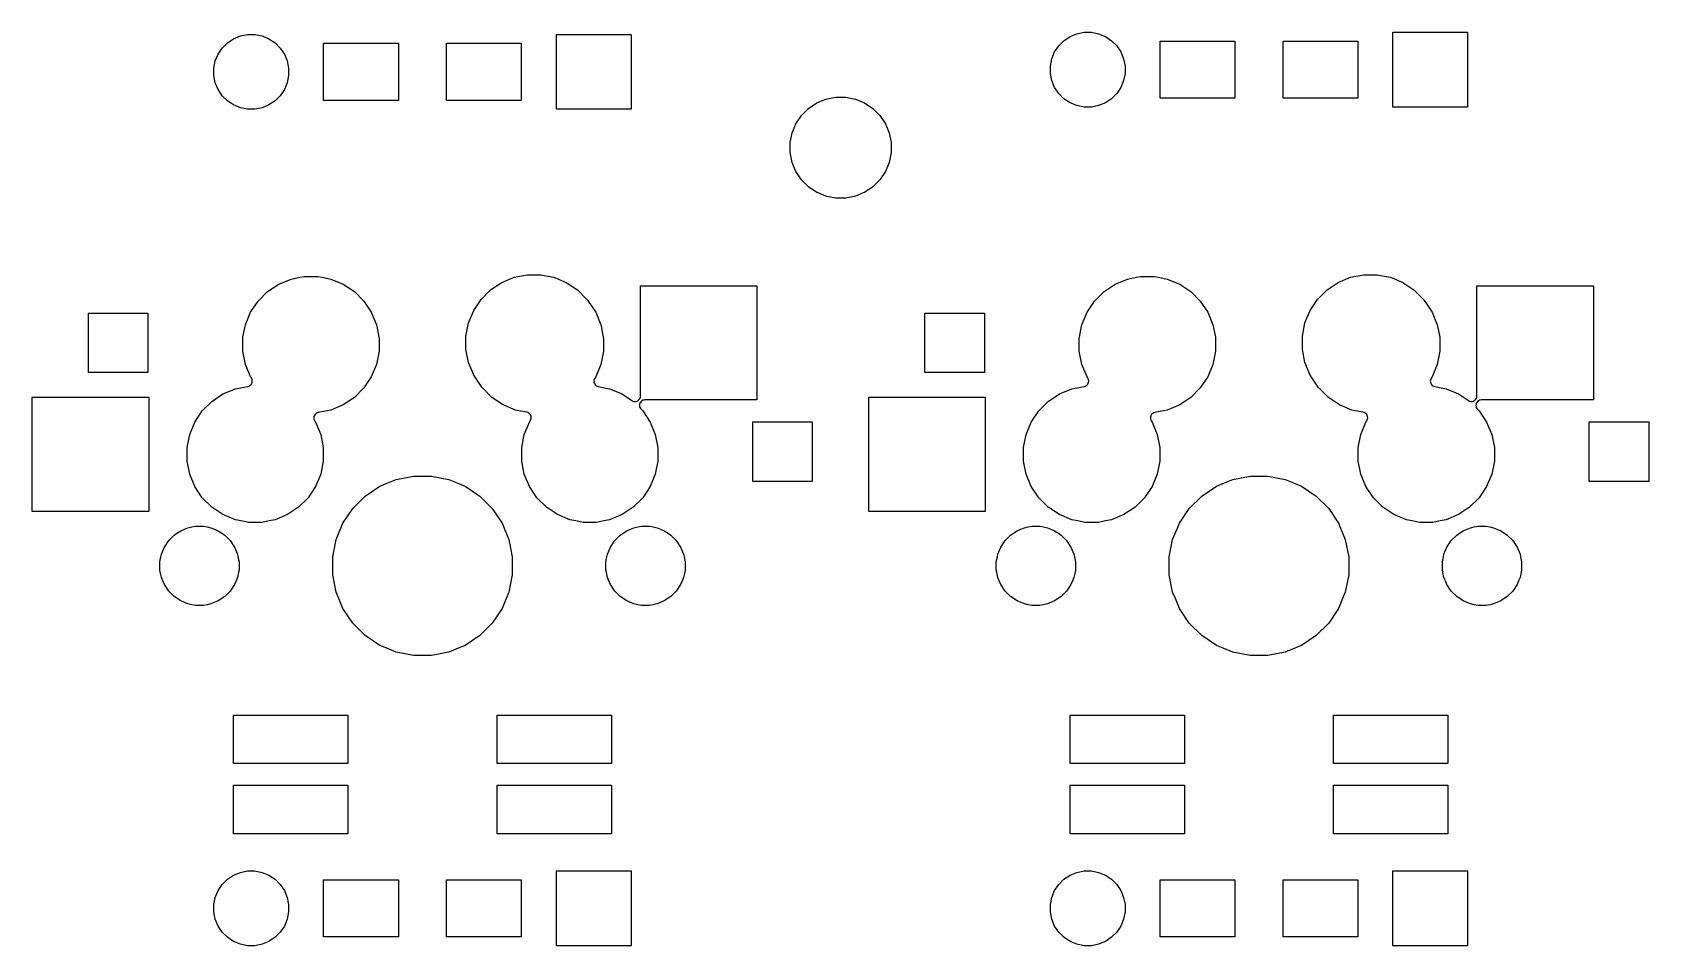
# Model space of a CAD drawing. Extents: x -9 to 124, y -88 to 15.
# Drawn here: x -8.89 to 27.93, y -84.85 to -64.05 of the extents above; entities that cross this region are included whole.
import ezdxf

# ---------------------------------------------------------------- set-up
doc = ezdxf.new("R2010")
doc.units = 0
doc.layers.add('BLACK', color=7, linetype='CONTINUOUS')

msp = doc.modelspace()

# ---------------------------------------------------------------- linework, layer by layer
at = {"layer": 'BLACK', "linetype": 'CONTINUOUS'}
for p, q in [((14.9018, -64.0817), (15.0662, -64.049)), ((15.0662, -64.049), (15.2338, -64.049)), ((15.2338, -64.049), (15.3982, -64.0817)), ((22.099, -65.751), (22.099, -64.049)), ((22.099, -64.049), (23.801, -64.049)), ((23.801, -64.049), (23.801, -65.751)), ((-4.65415, -64.5469), (-4.56101, -64.4075)), ((-4.56101, -64.4075), (-4.44248, -64.289)), ((-4.44248, -64.289), (-4.3031, -64.1959)), ((-4.3031, -64.1959), (-4.14823, -64.1317)), ((-4.14823, -64.1317), (-3.98382, -64.099)), ((-3.98382, -64.099), (-3.81618, -64.099)), ((-3.81618, -64.099), (-3.65177, -64.1317)), ((-3.65177, -64.1317), (-3.4969, -64.1959)), ((-3.4969, -64.1959), (-3.35752, -64.289)), ((-3.35752, -64.289), (-3.23899, -64.4075)), ((-3.23899, -64.4075), (-3.14585, -64.5469)), ((-2.251, -65.601), (-2.251, -64.299)), ((-2.251, -64.299), (-0.549, -64.299)), ((-0.549, -64.299), (-0.549, -65.601)), ((0.549, -65.601), (0.549, -64.299)), ((0.549, -64.299), (2.251, -64.299)), ((2.251, -64.299), (2.251, -65.601)), ((3.049, -65.801), (3.049, -64.099)), ((3.049, -64.099), (4.751, -64.099)), ((4.751, -64.099), (4.751, -65.801)), ((14.3959, -64.4969), (14.489, -64.3575)), ((14.489, -64.3575), (14.6075, -64.239)), ((14.6075, -64.239), (14.7469, -64.1459)), ((14.7469, -64.1459), (14.9018, -64.0817)), ((15.3982, -64.0817), (15.5531, -64.1459)), ((15.5531, -64.1459), (15.6925, -64.239)), ((15.6925, -64.239), (15.811, -64.3575)), ((15.811, -64.3575), (15.9041, -64.4969)), ((16.799, -65.551), (16.799, -64.249)), ((16.799, -64.249), (18.501, -64.249)), ((18.501, -64.249), (18.501, -65.551)), ((19.599, -65.551), (19.599, -64.249)), ((19.599, -64.249), (21.301, -64.249)), ((21.301, -64.249), (21.301, -65.551)), ((-4.751, -64.8662), (-4.7183, -64.7018)), ((-4.7183, -64.7018), (-4.65415, -64.5469)), ((-3.14585, -64.5469), (-3.0817, -64.7018)), ((-3.0817, -64.7018), (-3.049, -64.8662)), ((14.299, -64.8162), (14.3317, -64.6518)), ((14.3317, -64.6518), (14.3959, -64.4969)), ((15.9041, -64.4969), (15.9683, -64.6518)), ((15.9683, -64.6518), (16.001, -64.8162)), ((-4.751, -65.0338), (-4.751, -64.8662)), ((-4.7183, -65.1982), (-4.751, -65.0338)), ((-3.049, -65.0338), (-3.0817, -65.1982)), ((-3.049, -64.8662), (-3.049, -65.0338)), ((14.299, -64.9838), (14.299, -64.8162)), ((14.3317, -65.1482), (14.299, -64.9838)), ((14.3959, -65.3031), (14.3317, -65.1482)), ((15.9683, -65.1482), (15.9041, -65.3031)), ((16.001, -64.9838), (15.9683, -65.1482)), ((16.001, -64.8162), (16.001, -64.9838)), ((-4.65415, -65.3531), (-4.7183, -65.1982)), ((-4.56101, -65.4925), (-4.65415, -65.3531)), ((-4.44248, -65.611), (-4.56101, -65.4925)), ((-3.23899, -65.4925), (-3.35752, -65.611)), ((-3.14585, -65.3531), (-3.23899, -65.4925)), ((-3.0817, -65.1982), (-3.14585, -65.3531)), ((9.30045, -65.5461), (9.41164, -65.524)), ((9.41164, -65.524), (9.63837, -65.524)), ((9.63837, -65.524), (9.74955, -65.5461)), ((14.489, -65.4425), (14.3959, -65.3031)), ((14.6075, -65.561), (14.489, -65.4425)), ((15.811, -65.4425), (15.6925, -65.561)), ((15.9041, -65.3031), (15.811, -65.4425)), ((-4.3031, -65.7041), (-4.44248, -65.611)), ((-4.14823, -65.7683), (-4.3031, -65.7041)), ((-3.98382, -65.801), (-4.14823, -65.7683)), ((-3.81618, -65.801), (-3.98382, -65.801)), ((-3.65177, -65.7683), (-3.81618, -65.801)), ((-3.4969, -65.7041), (-3.65177, -65.7683)), ((-3.35752, -65.611), (-3.4969, -65.7041)), ((-0.549, -65.601), (-2.251, -65.601)), ((2.251, -65.601), (0.549, -65.601)), ((4.751, -65.801), (3.049, -65.801)), ((8.63096, -65.9413), (8.79128, -65.781)), ((8.79128, -65.781), (8.9798, -65.655)), ((8.9798, -65.655), (8.98185, -65.6541)), ((8.98185, -65.6541), (9.08598, -65.611)), ((9.08598, -65.611), (9.18927, -65.5682)), ((9.18927, -65.5682), (9.30045, -65.5461)), ((9.74955, -65.5461), (9.86073, -65.5682)), ((9.86073, -65.5682), (9.96402, -65.611)), ((9.96402, -65.611), (10.0682, -65.6541)), ((10.0682, -65.6541), (10.0702, -65.655)), ((10.0702, -65.655), (10.2587, -65.781)), ((10.2587, -65.781), (10.419, -65.9413)), ((14.7469, -65.6541), (14.6075, -65.561)), ((14.9018, -65.7183), (14.7469, -65.6541)), ((15.0662, -65.751), (14.9018, -65.7183)), ((15.2338, -65.751), (15.0662, -65.751)), ((15.3982, -65.7183), (15.2338, -65.751)), ((15.5531, -65.6541), (15.3982, -65.7183)), ((15.6925, -65.561), (15.5531, -65.6541)), ((18.501, -65.551), (16.799, -65.551)), ((21.301, -65.551), (19.599, -65.551)), ((23.801, -65.751), (22.099, -65.751)), ((8.41823, -66.3393), (8.47958, -66.1911)), ((8.47958, -66.1911), (8.505, -66.1298)), ((8.505, -66.1298), (8.51661, -66.1124)), ((8.51661, -66.1124), (8.63096, -65.9413)), ((10.419, -65.9413), (10.5334, -66.1124)), ((10.5334, -66.1124), (10.545, -66.1298)), ((10.545, -66.1298), (10.5704, -66.1911)), ((10.5704, -66.1911), (10.6318, -66.3393)), ((8.374, -66.5616), (8.41823, -66.3393)), ((8.374, -66.7884), (8.374, -66.5616)), ((10.6318, -66.3393), (10.676, -66.5616)), ((10.676, -66.5616), (10.676, -66.7884)), ((8.41823, -67.0107), (8.374, -66.7884)), ((10.676, -66.7884), (10.6318, -67.0107)), ((8.505, -67.2202), (8.41823, -67.0107)), ((8.63096, -67.4087), (8.505, -67.2202)), ((10.545, -67.2202), (10.419, -67.4087)), ((10.6318, -67.0107), (10.545, -67.2202)), ((8.79128, -67.569), (8.63096, -67.4087)), ((8.9798, -67.695), (8.79128, -67.569)), ((9.01019, -67.7076), (8.9798, -67.695)), ((8.9798, -67.695), (8.9798, -67.695)), ((8.9798, -67.695), (8.9798, -67.695)), ((9.18927, -67.7818), (9.01019, -67.7076)), ((10.0398, -67.7076), (9.86073, -67.7818)), ((10.0702, -67.695), (10.0398, -67.7076)), ((10.2587, -67.569), (10.0702, -67.695)), ((10.0702, -67.695), (10.0702, -67.695)), ((10.0702, -67.695), (10.0702, -67.695)), ((10.419, -67.4087), (10.2587, -67.569)), ((9.20813, -67.7855), (9.18927, -67.7818)), ((9.41164, -67.826), (9.20813, -67.7855)), ((9.63837, -67.826), (9.41164, -67.826)), ((9.84187, -67.7855), (9.63837, -67.826)), ((9.86073, -67.7818), (9.84187, -67.7855)), ((2.26239, -69.5938), (2.38724, -69.569)), ((2.38724, -69.569), (2.69276, -69.569)), ((2.69276, -69.569), (2.81761, -69.5938)), ((21.3124, -69.5938), (21.4372, -69.569)), ((21.4372, -69.569), (21.7428, -69.569)), ((21.7428, -69.569), (21.8676, -69.5938)), ((-3.5287, -69.9553), (-3.27467, -69.7855)), ((-3.27467, -69.7855), (-2.99241, -69.6686)), ((-2.99241, -69.6686), (-2.79132, -69.6286)), ((-2.79132, -69.6286), (-2.69276, -69.609)), ((-2.69276, -69.609), (-2.38724, -69.609)), ((-2.38724, -69.609), (-2.28868, -69.6286)), ((-2.28868, -69.6286), (-2.08759, -69.6686)), ((-2.08759, -69.6686), (-1.80533, -69.7855)), ((-1.80533, -69.7855), (-1.55129, -69.9553)), ((1.33526, -70.1313), (1.55129, -69.9153)), ((1.55129, -69.9153), (1.80533, -69.7455)), ((1.80533, -69.7455), (2.08759, -69.6286)), ((2.08759, -69.6286), (2.26239, -69.5938)), ((2.81761, -69.5938), (2.99241, -69.6286)), ((2.99241, -69.6286), (3.27467, -69.7455)), ((3.27467, -69.7455), (3.5287, -69.9153)), ((3.5287, -69.9153), (3.74474, -70.1313)), ((4.964, -72.3319), (4.964, -69.819)), ((4.964, -69.819), (7.616, -69.819)), ((7.616, -69.819), (7.616, -72.421)), ((15.5213, -69.9553), (15.7753, -69.7855)), ((15.7753, -69.7855), (16.0576, -69.6686)), ((16.0576, -69.6686), (16.2587, -69.6286)), ((16.2587, -69.6286), (16.3572, -69.609)), ((16.3572, -69.609), (16.6628, -69.609)), ((16.6628, -69.609), (16.7613, -69.6286)), ((16.7613, -69.6286), (16.9624, -69.6686)), ((16.9624, -69.6686), (17.2447, -69.7855)), ((17.2447, -69.7855), (17.4987, -69.9553)), ((20.3853, -70.1313), (20.6013, -69.9153)), ((20.6013, -69.9153), (20.8553, -69.7455)), ((20.8553, -69.7455), (21.1376, -69.6286)), ((21.1376, -69.6286), (21.3124, -69.5938)), ((21.8676, -69.5938), (22.0424, -69.6286)), ((22.0424, -69.6286), (22.3247, -69.7455)), ((22.3247, -69.7455), (22.5787, -69.9153)), ((22.5787, -69.9153), (22.7947, -70.1313)), ((24.014, -72.3319), (24.014, -69.819)), ((24.014, -69.819), (26.666, -69.819)), ((26.666, -69.819), (26.666, -72.421)), ((-3.91448, -70.4253), (-3.74474, -70.1713)), ((-3.74474, -70.1713), (-3.5287, -69.9553)), ((-1.55129, -69.9553), (-1.33526, -70.1713)), ((-1.33526, -70.1713), (-1.16552, -70.4253)), ((1.16552, -70.3853), (1.33526, -70.1313)), ((3.74474, -70.1313), (3.75804, -70.1512)), ((3.75804, -70.1512), (3.77357, -70.1701)), ((3.77357, -70.1701), (3.77474, -70.1713)), ((3.77474, -70.1713), (3.94448, -70.4253)), ((15.1355, -70.4253), (15.3053, -70.1713)), ((15.3053, -70.1713), (15.5213, -69.9553)), ((17.4987, -69.9553), (17.7147, -70.1713)), ((17.7147, -70.1713), (17.8845, -70.4253)), ((20.2155, -70.3853), (20.3853, -70.1313)), ((22.7947, -70.1313), (22.808, -70.1512)), ((22.808, -70.1512), (22.8236, -70.1701)), ((22.8236, -70.1701), (22.8247, -70.1713)), ((22.8247, -70.1713), (22.9945, -70.4253)), ((-7.606, -71.796), (-7.606, -70.444)), ((-7.606, -70.444), (-6.254, -70.444)), ((-6.254, -70.444), (-6.254, -71.796)), ((-4.0314, -70.7076), (-3.91448, -70.4253)), ((-1.16552, -70.4253), (-1.0486, -70.7076)), ((0.989, -70.9672), (1.0486, -70.6676)), ((1.0486, -70.6676), (1.16552, -70.3853)), ((3.94448, -70.4253), (4.0614, -70.7076)), ((11.444, -71.796), (11.444, -70.444)), ((11.444, -70.444), (12.796, -70.444)), ((12.796, -70.444), (12.796, -71.796)), ((15.0186, -70.7076), (15.1355, -70.4253)), ((17.8845, -70.4253), (18.0014, -70.7076)), ((20.039, -70.9672), (20.0986, -70.6676)), ((20.0986, -70.6676), (20.2155, -70.3853)), ((22.9945, -70.4253), (23.1114, -70.7076)), ((-4.091, -71.0072), (-4.08837, -70.994)), ((-4.091, -71.3128), (-4.091, -71.0072)), ((-4.08837, -70.994), (-4.03831, -70.7423)), ((-4.03831, -70.7423), (-4.0314, -70.7076)), ((-1.0486, -70.7076), (-1.04169, -70.7423)), ((-1.04169, -70.7423), (-0.99163, -70.994)), ((-0.99163, -70.994), (-0.989, -71.0072)), ((-0.989, -71.0072), (-0.989, -71.3128)), ((0.989, -71.2728), (0.989, -70.9672)), ((4.0614, -70.7076), (4.06831, -70.7423)), ((4.06831, -70.7423), (4.11837, -70.994)), ((4.11837, -70.994), (4.121, -71.0072)), ((4.121, -71.0072), (4.121, -71.3128)), ((14.959, -71.0072), (14.9616, -70.994)), ((14.959, -71.3128), (14.959, -71.0072)), ((14.9616, -70.994), (15.0117, -70.7423)), ((15.0117, -70.7423), (15.0186, -70.7076)), ((18.0014, -70.7076), (18.0083, -70.7423)), ((18.0083, -70.7423), (18.0584, -70.994)), ((18.0584, -70.994), (18.061, -71.0072)), ((18.061, -71.0072), (18.061, -71.3128)), ((20.039, -71.2728), (20.039, -70.9672)), ((23.1114, -70.7076), (23.1183, -70.7423)), ((23.1183, -70.7423), (23.1684, -70.994)), ((23.1684, -70.994), (23.171, -71.0072)), ((23.171, -71.0072), (23.171, -71.3128)), ((-4.0314, -71.6124), (-4.091, -71.3128)), ((-0.989, -71.3128), (-1.0486, -71.6124)), ((1.0486, -71.5724), (0.989, -71.2728)), ((4.121, -71.3128), (4.0614, -71.6124)), ((15.0186, -71.6124), (14.959, -71.3128)), ((18.061, -71.3128), (18.0014, -71.6124)), ((20.0986, -71.5724), (20.039, -71.2728)), ((23.171, -71.3128), (23.1114, -71.6124)), ((-3.91448, -71.8947), (-4.0314, -71.6124)), ((-1.0486, -71.6124), (-1.16552, -71.8947)), ((1.16552, -71.8547), (1.0486, -71.5724)), ((4.0614, -71.6124), (3.94448, -71.8947)), ((15.1355, -71.8947), (15.0186, -71.6124)), ((18.0014, -71.6124), (17.8845, -71.8947)), ((20.2155, -71.8547), (20.0986, -71.5724)), ((23.1114, -71.6124), (22.9945, -71.8947)), ((-6.254, -71.796), (-7.606, -71.796)), ((-4.26241, -72.1686), (-4.06232, -72.1288)), ((-4.06232, -72.1288), (-3.97721, -72.1119)), ((-3.97721, -72.1119), (-3.95377, -72.1048)), ((-3.95377, -72.1048), (-3.93215, -72.0932)), ((-3.93215, -72.0932), (-3.91321, -72.0777)), ((-3.89767, -71.9198), (-3.91448, -71.8947)), ((-3.91448, -71.8947), (-3.91448, -71.8947)), ((-3.91321, -72.0777), (-3.89767, -72.0587)), ((-3.88612, -71.9414), (-3.89767, -71.9198)), ((-3.89767, -72.0587), (-3.88612, -72.0371)), ((-3.879, -71.9649), (-3.88612, -71.9414)), ((-3.88612, -72.0371), (-3.879, -72.0137)), ((-3.8766, -71.9893), (-3.879, -71.9649)), ((-3.879, -72.0137), (-3.8766, -71.9893)), ((-1.33526, -72.1487), (-1.55129, -72.3647)), ((-1.16552, -71.8947), (-1.33526, -72.1487)), ((1.33526, -72.1087), (1.16552, -71.8547)), ((1.33643, -72.1099), (1.33526, -72.1087)), ((1.35196, -72.1288), (1.33643, -72.1099)), ((1.36526, -72.1487), (1.35196, -72.1288)), ((1.58129, -72.3647), (1.36526, -72.1487)), ((3.90548, -71.9702), (3.90308, -71.9945)), ((3.90308, -71.9945), (3.90548, -72.0189)), ((3.9126, -71.9467), (3.90548, -71.9702)), ((3.90548, -72.0189), (3.9126, -72.0424)), ((3.92414, -71.9251), (3.9126, -71.9467)), ((3.9126, -72.0424), (3.92415, -72.064)), ((3.94448, -71.8947), (3.92414, -71.9251)), ((3.92415, -72.064), (3.93969, -72.0829)), ((3.93969, -72.0829), (3.95863, -72.0985)), ((3.95863, -72.0985), (3.98025, -72.11)), ((3.98025, -72.11), (4.00369, -72.1171)), ((4.00369, -72.1171), (4.18494, -72.1532)), ((12.796, -71.796), (11.444, -71.796)), ((14.7876, -72.1686), (14.9877, -72.1288)), ((14.9877, -72.1288), (15.0728, -72.1119)), ((15.0728, -72.1119), (15.0962, -72.1048)), ((15.0962, -72.1048), (15.1178, -72.0932)), ((15.1178, -72.0932), (15.1368, -72.0777)), ((15.1523, -71.9198), (15.1355, -71.8947)), ((15.1355, -71.8947), (15.1355, -71.8947)), ((15.1368, -72.0777), (15.1523, -72.0587)), ((15.1639, -71.9414), (15.1523, -71.9198)), ((15.1523, -72.0587), (15.1639, -72.0371)), ((15.171, -71.9649), (15.1639, -71.9414)), ((15.1639, -72.0371), (15.171, -72.0137)), ((15.1734, -71.9893), (15.171, -71.9649)), ((15.171, -72.0137), (15.1734, -71.9893)), ((17.7147, -72.1487), (17.4987, -72.3647)), ((17.8845, -71.8947), (17.7147, -72.1487)), ((20.3853, -72.1087), (20.2155, -71.8547)), ((20.3864, -72.1099), (20.3853, -72.1087)), ((20.402, -72.1288), (20.3864, -72.1099)), ((20.4153, -72.1487), (20.402, -72.1288)), ((20.6313, -72.3647), (20.4153, -72.1487)), ((22.9555, -71.9702), (22.9531, -71.9945)), ((22.9531, -71.9945), (22.9555, -72.0189)), ((22.9626, -71.9467), (22.9555, -71.9702)), ((22.9555, -72.0189), (22.9626, -72.0424)), ((22.9741, -71.9251), (22.9626, -71.9467)), ((22.9626, -72.0424), (22.9741, -72.064)), ((22.9945, -71.8947), (22.9741, -71.9251)), ((22.9741, -72.064), (22.9897, -72.0829)), ((22.9897, -72.0829), (23.0086, -72.0985)), ((23.0086, -72.0985), (23.0302, -72.11)), ((23.0302, -72.11), (23.0537, -72.1171)), ((23.0537, -72.1171), (23.2349, -72.1532)), ((-8.886, -74.961), (-8.886, -72.359)), ((-8.886, -72.359), (-6.234, -72.359)), ((-6.234, -72.359), (-6.234, -74.961)), ((-5.01474, -72.6713), (-4.7987, -72.4553)), ((-4.7987, -72.4553), (-4.54467, -72.2855)), ((-4.54467, -72.2855), (-4.26241, -72.1686)), ((-1.55129, -72.3647), (-1.80533, -72.5345)), ((1.83533, -72.5345), (1.58129, -72.3647)), ((4.18494, -72.1532), (4.26241, -72.1686)), ((4.26241, -72.1686), (4.54467, -72.2855)), ((4.54467, -72.2855), (4.76957, -72.4358)), ((4.76957, -72.4358), (4.79117, -72.4473)), ((4.79117, -72.4473), (4.81461, -72.4544)), ((4.81461, -72.4544), (4.839, -72.4568)), ((4.839, -72.4568), (4.86339, -72.4544)), ((4.86339, -72.4544), (4.88684, -72.4473)), ((4.88684, -72.4473), (4.90845, -72.4358)), ((4.90845, -72.4358), (4.92739, -72.4202)), ((4.92739, -72.4202), (4.94293, -72.4013)), ((4.94293, -72.4013), (4.95449, -72.3797)), ((4.95073, -72.4982), (4.94362, -72.5216)), ((4.96229, -72.4766), (4.95073, -72.4982)), ((4.95449, -72.3797), (4.9616, -72.3562)), ((4.9616, -72.3562), (4.964, -72.3319)), ((4.97783, -72.4576), (4.96229, -72.4766)), ((4.99677, -72.4421), (4.97783, -72.4576)), ((5.01838, -72.4305), (4.99677, -72.4421)), ((5.04183, -72.4234), (5.01838, -72.4305)), ((5.06622, -72.421), (5.04183, -72.4234)), ((7.616, -72.421), (5.06622, -72.421)), ((10.164, -74.961), (10.164, -72.359)), ((10.164, -72.359), (12.816, -72.359)), ((12.816, -72.359), (12.816, -74.961)), ((14.0353, -72.6713), (14.2513, -72.4553)), ((14.2513, -72.4553), (14.5053, -72.2855)), ((14.5053, -72.2855), (14.7876, -72.1686)), ((17.4987, -72.3647), (17.2447, -72.5345)), ((20.8853, -72.5345), (20.6313, -72.3647)), ((23.2349, -72.1532), (23.3124, -72.1686)), ((23.3124, -72.1686), (23.5947, -72.2855)), ((23.5947, -72.2855), (23.8196, -72.4358)), ((23.8196, -72.4358), (23.8412, -72.4473)), ((23.8412, -72.4473), (23.8646, -72.4544)), ((23.8646, -72.4544), (23.889, -72.4568)), ((23.889, -72.4568), (23.9134, -72.4544)), ((23.9134, -72.4544), (23.9368, -72.4473)), ((23.9368, -72.4473), (23.9584, -72.4358)), ((23.9584, -72.4358), (23.9774, -72.4202)), ((23.9774, -72.4202), (23.9929, -72.4013)), ((23.9929, -72.4013), (24.0045, -72.3797)), ((24.0007, -72.4982), (23.9936, -72.5216)), ((24.0123, -72.4766), (24.0007, -72.4982)), ((24.0045, -72.3797), (24.0116, -72.3562)), ((24.0116, -72.3562), (24.014, -72.3319)), ((24.0278, -72.4576), (24.0123, -72.4766)), ((24.0468, -72.4421), (24.0278, -72.4576)), ((24.0684, -72.4305), (24.0468, -72.4421)), ((24.0918, -72.4234), (24.0684, -72.4305)), ((24.1162, -72.421), (24.0918, -72.4234)), ((26.666, -72.421), (24.1162, -72.421)), ((-5.18448, -72.9253), (-5.01474, -72.6713)), ((-2.471, -72.8063), (-2.4734, -72.8307)), ((-2.4734, -72.8307), (-2.471, -72.8551)), ((-2.46388, -72.7829), (-2.471, -72.8063)), ((-2.471, -72.8551), (-2.46388, -72.8786)), ((-2.45233, -72.7613), (-2.46388, -72.7829)), ((-2.46388, -72.8786), (-2.45233, -72.9002)), ((-2.43679, -72.7423), (-2.45233, -72.7613)), ((-2.41784, -72.7268), (-2.43679, -72.7423)), ((-2.39623, -72.7152), (-2.41784, -72.7268)), ((-2.37278, -72.7081), (-2.39623, -72.7152)), ((-2.1741, -72.6686), (-2.37278, -72.7081)), ((-2.08759, -72.6514), (-2.1741, -72.6686)), ((-1.80533, -72.5345), (-2.08759, -72.6514)), ((2.11759, -72.6514), (1.83533, -72.5345)), ((2.19506, -72.6668), (2.11759, -72.6514)), ((2.3763, -72.7029), (2.19506, -72.6668)), ((2.39975, -72.71), (2.3763, -72.7029)), ((2.42137, -72.7215), (2.39975, -72.71)), ((2.44031, -72.7371), (2.42137, -72.7215)), ((2.45585, -72.756), (2.44031, -72.7371)), ((2.4674, -72.7776), (2.45585, -72.756)), ((2.45586, -72.8949), (2.4674, -72.8733)), ((2.47452, -72.8011), (2.4674, -72.7776)), ((2.4674, -72.8733), (2.47452, -72.8498)), ((2.47692, -72.8255), (2.47452, -72.8011)), ((2.47452, -72.8498), (2.47692, -72.8255)), ((4.94362, -72.5216), (4.94122, -72.546)), ((4.94122, -72.546), (4.94362, -72.5704)), ((4.94362, -72.5704), (4.95073, -72.5938)), ((4.95073, -72.5938), (4.96229, -72.6154)), ((4.96229, -72.6154), (4.97782, -72.6344)), ((4.97782, -72.6344), (5.01474, -72.6713)), ((5.01474, -72.6713), (5.18448, -72.9253)), ((13.8655, -72.9253), (14.0353, -72.6713)), ((16.579, -72.8063), (16.5766, -72.8307)), ((16.5766, -72.8307), (16.579, -72.8551)), ((16.5861, -72.7829), (16.579, -72.8063)), ((16.579, -72.8551), (16.5861, -72.8786)), ((16.5977, -72.7613), (16.5861, -72.7829)), ((16.5861, -72.8786), (16.5977, -72.9002)), ((16.6132, -72.7423), (16.5977, -72.7613)), ((16.6322, -72.7268), (16.6132, -72.7423)), ((16.6538, -72.7152), (16.6322, -72.7268)), ((16.6772, -72.7081), (16.6538, -72.7152)), ((16.8759, -72.6686), (16.6772, -72.7081)), ((16.9624, -72.6514), (16.8759, -72.6686)), ((17.2447, -72.5345), (16.9624, -72.6514)), ((21.1676, -72.6514), (20.8853, -72.5345)), ((21.2451, -72.6668), (21.1676, -72.6514)), ((21.4263, -72.7029), (21.2451, -72.6668)), ((21.4498, -72.71), (21.4263, -72.7029)), ((21.4714, -72.7215), (21.4498, -72.71)), ((21.4903, -72.7371), (21.4714, -72.7215)), ((21.5059, -72.756), (21.4903, -72.7371)), ((21.5174, -72.7776), (21.5059, -72.756)), ((21.5059, -72.8949), (21.5174, -72.8733)), ((21.5245, -72.8011), (21.5174, -72.7776)), ((21.5174, -72.8733), (21.5245, -72.8498)), ((21.5269, -72.8255), (21.5245, -72.8011)), ((21.5245, -72.8498), (21.5269, -72.8255)), ((23.9936, -72.5216), (23.9912, -72.546)), ((23.9912, -72.546), (23.9936, -72.5704)), ((23.9936, -72.5704), (24.0007, -72.5938)), ((24.0007, -72.5938), (24.0123, -72.6154)), ((24.0123, -72.6154), (24.0278, -72.6344)), ((24.0278, -72.6344), (24.0647, -72.6713)), ((24.0647, -72.6713), (24.2345, -72.9253)), ((-5.361, -73.5072), (-5.3014, -73.2076)), ((-5.3014, -73.2076), (-5.18448, -72.9253)), ((-2.45233, -72.9002), (-2.43552, -72.9253)), ((-2.43552, -72.9253), (-2.3186, -73.2076)), ((-2.3186, -73.2076), (-2.259, -73.5072)), ((2.259, -73.5072), (2.3186, -73.2076)), ((2.3186, -73.2076), (2.43552, -72.9253)), ((2.43552, -72.9253), (2.45586, -72.8949)), ((5.18448, -72.9253), (5.3014, -73.2076)), ((5.3014, -73.2076), (5.361, -73.5072)), ((7.524, -74.276), (7.524, -72.924)), ((7.524, -72.924), (8.876, -72.924)), ((8.876, -72.924), (8.876, -74.276)), ((13.689, -73.5072), (13.7486, -73.2076)), ((13.7486, -73.2076), (13.8655, -72.9253)), ((16.5977, -72.9002), (16.6145, -72.9253)), ((16.6145, -72.9253), (16.7314, -73.2076)), ((16.7314, -73.2076), (16.791, -73.5072)), ((21.309, -73.5072), (21.3686, -73.2076)), ((21.3686, -73.2076), (21.4855, -72.9253)), ((21.4855, -72.9253), (21.5059, -72.8949)), ((24.2345, -72.9253), (24.3514, -73.2076)), ((24.3514, -73.2076), (24.411, -73.5072)), ((26.574, -74.276), (26.574, -72.924)), ((26.574, -72.924), (27.926, -72.924)), ((27.926, -72.924), (27.926, -74.276)), ((-5.361, -73.8128), (-5.361, -73.5072)), ((-2.259, -73.5072), (-2.259, -73.8128)), ((2.259, -73.8128), (2.259, -73.5072)), ((5.361, -73.5072), (5.361, -73.8128)), ((13.689, -73.8128), (13.689, -73.5072)), ((16.791, -73.5072), (16.791, -73.8128)), ((21.309, -73.8128), (21.309, -73.5072)), ((24.411, -73.5072), (24.411, -73.8128)), ((-5.3014, -74.1124), (-5.361, -73.8128)), ((-2.259, -73.8128), (-2.3186, -74.1124)), ((2.3186, -74.1124), (2.259, -73.8128)), ((5.361, -73.8128), (5.3014, -74.1124)), ((13.7486, -74.1124), (13.689, -73.8128)), ((16.791, -73.8128), (16.7314, -74.1124)), ((21.3686, -74.1124), (21.309, -73.8128)), ((24.411, -73.8128), (24.3514, -74.1124)), ((-5.18448, -74.3947), (-5.3014, -74.1124)), ((-2.3186, -74.1124), (-2.43552, -74.3947)), ((-0.96862, -74.3878), (-0.78738, -74.3128)), ((-0.78738, -74.3128), (-0.59647, -74.2337)), ((-0.59647, -74.2337), (-0.20141, -74.1551)), ((-0.20141, -74.1551), (0.20141, -74.1551)), ((0.20141, -74.1551), (0.59647, -74.2337)), ((0.59647, -74.2337), (0.78738, -74.3128)), ((0.78738, -74.3128), (0.96862, -74.3878)), ((2.43552, -74.3947), (2.3186, -74.1124)), ((5.3014, -74.1124), (5.18448, -74.3947)), ((8.876, -74.276), (7.524, -74.276)), ((13.8655, -74.3947), (13.7486, -74.1124)), ((16.7314, -74.1124), (16.6145, -74.3947)), ((18.0814, -74.3878), (18.2626, -74.3128)), ((18.2626, -74.3128), (18.4535, -74.2337)), ((18.4535, -74.2337), (18.8486, -74.1551)), ((18.8486, -74.1551), (19.2514, -74.1551)), ((19.2514, -74.1551), (19.6465, -74.2337)), ((19.6465, -74.2337), (19.8374, -74.3128)), ((19.8374, -74.3128), (20.0186, -74.3878)), ((21.4855, -74.3947), (21.3686, -74.1124)), ((24.3514, -74.1124), (24.2345, -74.3947)), ((27.926, -74.276), (26.574, -74.276)), ((-5.01474, -74.6487), (-5.18448, -74.3947)), ((-4.7987, -74.8647), (-5.01474, -74.6487)), ((-2.60526, -74.6487), (-2.82129, -74.8647)), ((-2.43552, -74.3947), (-2.60526, -74.6487)), ((-1.58838, -74.8965), (-1.30355, -74.6116)), ((-1.30355, -74.6116), (-0.96862, -74.3878)), ((0.96862, -74.3878), (1.30355, -74.6116)), ((1.30355, -74.6116), (1.58838, -74.8965)), ((2.60526, -74.6487), (2.43552, -74.3947)), ((2.82129, -74.8647), (2.60526, -74.6487)), ((5.01474, -74.6487), (4.7987, -74.8647)), ((5.18448, -74.3947), (5.01474, -74.6487)), ((14.0353, -74.6487), (13.8655, -74.3947)), ((14.2513, -74.8647), (14.0353, -74.6487)), ((16.4447, -74.6487), (16.2287, -74.8647)), ((16.6145, -74.3947), (16.4447, -74.6487)), ((17.4616, -74.8965), (17.7465, -74.6116)), ((17.7465, -74.6116), (18.0814, -74.3878)), ((20.0186, -74.3878), (20.3535, -74.6116)), ((20.3535, -74.6116), (20.6384, -74.8965)), ((21.6553, -74.6487), (21.4855, -74.3947)), ((21.8713, -74.8647), (21.6553, -74.6487)), ((24.0647, -74.6487), (23.8487, -74.8647)), ((24.2345, -74.3947), (24.0647, -74.6487)), ((-6.234, -74.961), (-8.886, -74.961)), ((-4.54467, -75.0345), (-4.7987, -74.8647)), ((-4.26241, -75.1514), (-4.54467, -75.0345)), ((-3.07533, -75.0345), (-3.35759, -75.1514)), ((-2.82129, -74.8647), (-3.07533, -75.0345)), ((-1.81217, -75.2314), (-1.58838, -74.8965)), ((1.58838, -74.8965), (1.81217, -75.2314)), ((3.07533, -75.0345), (2.82129, -74.8647)), ((3.35759, -75.1514), (3.07533, -75.0345)), ((4.54467, -75.0345), (4.26241, -75.1514)), ((4.7987, -74.8647), (4.54467, -75.0345)), ((12.816, -74.961), (10.164, -74.961)), ((14.5053, -75.0345), (14.2513, -74.8647)), ((14.7876, -75.1514), (14.5053, -75.0345)), ((15.9747, -75.0345), (15.6924, -75.1514)), ((16.2287, -74.8647), (15.9747, -75.0345)), ((17.2378, -75.2314), (17.4616, -74.8965)), ((20.6384, -74.8965), (20.8622, -75.2314)), ((22.1253, -75.0345), (21.8713, -74.8647)), ((22.4076, -75.1514), (22.1253, -75.0345)), ((23.5947, -75.0345), (23.3124, -75.1514)), ((23.8487, -74.8647), (23.5947, -75.0345)), ((-5.65493, -75.4994), (-5.59218, -75.4575)), ((-5.59218, -75.4575), (-5.50721, -75.4007)), ((-5.50721, -75.4007), (-5.42028, -75.3647)), ((-5.42028, -75.3647), (-5.34307, -75.3328)), ((-5.34307, -75.3328), (-5.25595, -75.3154)), ((-5.25595, -75.3154), (-5.16883, -75.2981)), ((-5.16883, -75.2981), (-4.99117, -75.2981)), ((-4.99117, -75.2981), (-4.90405, -75.3154)), ((-4.90405, -75.3154), (-4.81692, -75.3328)), ((-4.81692, -75.3328), (-4.73971, -75.3647)), ((-4.73971, -75.3647), (-4.65279, -75.4007)), ((-4.65279, -75.4007), (-4.56782, -75.4575)), ((-4.56782, -75.4575), (-4.50507, -75.4994)), ((-4.12816, -75.1781), (-4.26241, -75.1514)), ((-3.96276, -75.211), (-4.12816, -75.1781)), ((-3.65724, -75.211), (-3.96276, -75.211)), ((-3.49184, -75.1781), (-3.65724, -75.211)), ((-3.35759, -75.1514), (-3.49184, -75.1781)), ((-1.96632, -75.6035), (-1.85674, -75.339)), ((-1.85674, -75.339), (-1.81217, -75.2314)), ((1.81217, -75.2314), (1.85674, -75.339)), ((1.85674, -75.339), (1.96632, -75.6035)), ((3.49184, -75.1781), (3.35759, -75.1514)), ((3.65724, -75.211), (3.49184, -75.1781)), ((3.96276, -75.211), (3.65724, -75.211)), ((4.12816, -75.1781), (3.96276, -75.211)), ((4.26241, -75.1514), (4.12816, -75.1781)), ((4.50507, -75.4994), (4.56782, -75.4575)), ((4.56782, -75.4575), (4.65279, -75.4007)), ((4.65279, -75.4007), (4.73971, -75.3647)), ((4.73971, -75.3647), (4.81692, -75.3328)), ((4.81692, -75.3328), (4.90405, -75.3154)), ((4.90405, -75.3154), (4.99117, -75.2981)), ((4.99117, -75.2981), (5.16883, -75.2981)), ((5.16883, -75.2981), (5.25595, -75.3154)), ((5.25595, -75.3154), (5.34307, -75.3328)), ((5.34307, -75.3328), (5.42028, -75.3647)), ((5.42028, -75.3647), (5.50721, -75.4007)), ((5.50721, -75.4007), (5.59218, -75.4575)), ((5.59218, -75.4575), (5.65493, -75.4994)), ((13.3951, -75.4994), (13.4578, -75.4575)), ((13.4578, -75.4575), (13.5428, -75.4007)), ((13.5428, -75.4007), (13.6297, -75.3647)), ((13.6297, -75.3647), (13.7069, -75.3328)), ((13.7069, -75.3328), (13.794, -75.3154)), ((13.794, -75.3154), (13.8812, -75.2981)), ((13.8812, -75.2981), (14.0588, -75.2981)), ((14.0588, -75.2981), (14.146, -75.3154)), ((14.146, -75.3154), (14.2331, -75.3328)), ((14.2331, -75.3328), (14.3103, -75.3647)), ((14.3103, -75.3647), (14.3972, -75.4007)), ((14.3972, -75.4007), (14.4822, -75.4575)), ((14.4822, -75.4575), (14.5449, -75.4994)), ((14.9218, -75.1781), (14.7876, -75.1514)), ((15.0872, -75.211), (14.9218, -75.1781)), ((15.3928, -75.211), (15.0872, -75.211)), ((15.5582, -75.1781), (15.3928, -75.211)), ((15.6924, -75.1514), (15.5582, -75.1781)), ((17.0837, -75.6035), (17.1933, -75.339)), ((17.1933, -75.339), (17.2378, -75.2314)), ((20.8622, -75.2314), (20.9067, -75.339)), ((20.9067, -75.339), (21.0163, -75.6035)), ((22.5418, -75.1781), (22.4076, -75.1514)), ((22.7072, -75.211), (22.5418, -75.1781)), ((23.0128, -75.211), (22.7072, -75.211)), ((23.1782, -75.1781), (23.0128, -75.211)), ((23.3124, -75.1514), (23.1782, -75.1781)), ((23.5551, -75.4994), (23.6178, -75.4575)), ((23.6178, -75.4575), (23.7028, -75.4007)), ((23.7028, -75.4007), (23.7897, -75.3647)), ((23.7897, -75.3647), (23.8669, -75.3328)), ((23.8669, -75.3328), (23.954, -75.3154)), ((23.954, -75.3154), (24.0412, -75.2981)), ((24.0412, -75.2981), (24.2188, -75.2981)), ((24.2188, -75.2981), (24.306, -75.3154)), ((24.306, -75.3154), (24.3931, -75.3328)), ((24.3931, -75.3328), (24.4703, -75.3647)), ((24.4703, -75.3647), (24.5572, -75.4007)), ((24.5572, -75.4007), (24.6422, -75.4575)), ((24.6422, -75.4575), (24.7049, -75.4994)), ((-5.94724, -75.9369), (-5.90107, -75.8255)), ((-5.90107, -75.8255), (-5.87925, -75.7728)), ((-5.87925, -75.7728), (-5.78055, -75.6251)), ((-5.78055, -75.6251), (-5.65493, -75.4994)), ((-5.78055, -75.6251), (-5.78055, -75.6251)), ((-4.50507, -75.4994), (-4.37945, -75.6251)), ((-4.37945, -75.6251), (-4.37945, -75.6251)), ((-4.37945, -75.6251), (-4.28075, -75.7728)), ((-4.28075, -75.7728), (-4.25893, -75.8255)), ((-4.25893, -75.8255), (-4.21276, -75.9369)), ((-2.0449, -75.9986), (-1.96632, -75.6035)), ((1.96632, -75.6035), (2.0449, -75.9986)), ((4.21276, -75.9369), (4.25893, -75.8255)), ((4.25893, -75.8255), (4.28075, -75.7728)), ((4.28075, -75.7728), (4.37945, -75.6251)), ((4.37945, -75.6251), (4.50507, -75.4994)), ((4.37945, -75.6251), (4.37945, -75.6251)), ((5.65493, -75.4994), (5.78055, -75.6251)), ((5.78055, -75.6251), (5.78055, -75.6251)), ((5.78055, -75.6251), (5.87925, -75.7728)), ((5.87925, -75.7728), (5.90107, -75.8255)), ((5.90107, -75.8255), (5.94724, -75.9369)), ((13.1028, -75.9369), (13.1489, -75.8255)), ((13.1489, -75.8255), (13.1707, -75.7728)), ((13.1707, -75.7728), (13.2694, -75.6251)), ((13.2694, -75.6251), (13.3951, -75.4994)), ((13.2694, -75.6251), (13.2694, -75.6251)), ((14.5449, -75.4994), (14.6706, -75.6251)), ((14.6706, -75.6251), (14.6706, -75.6251)), ((14.6706, -75.6251), (14.7693, -75.7728)), ((14.7693, -75.7728), (14.7911, -75.8255)), ((14.7911, -75.8255), (14.8372, -75.9369)), ((17.0051, -75.9986), (17.0837, -75.6035)), ((21.0163, -75.6035), (21.0949, -75.9986)), ((23.2628, -75.9369), (23.3089, -75.8255)), ((23.3089, -75.8255), (23.3307, -75.7728)), ((23.3307, -75.7728), (23.4294, -75.6251)), ((23.4294, -75.6251), (23.5551, -75.4994)), ((23.4294, -75.6251), (23.4294, -75.6251)), ((24.7049, -75.4994), (24.8306, -75.6251)), ((24.8306, -75.6251), (24.8306, -75.6251)), ((24.8306, -75.6251), (24.9293, -75.7728)), ((24.9293, -75.7728), (24.9511, -75.8255)), ((24.9511, -75.8255), (24.9972, -75.9369)), ((-5.9819, -76.1112), (-5.95803, -75.9912)), ((-5.9819, -76.2888), (-5.9819, -76.1112)), ((-5.95803, -75.9912), (-5.94724, -75.9369)), ((-4.21276, -75.9369), (-4.20197, -75.9912)), ((-4.20197, -75.9912), (-4.1781, -76.1112)), ((-4.1781, -76.1112), (-4.1781, -76.2888)), ((-2.0449, -76.4014), (-2.0449, -75.9986)), ((2.0449, -75.9986), (2.0449, -76.4014)), ((4.1781, -76.1112), (4.20197, -75.9912)), ((4.1781, -76.2888), (4.1781, -76.1112)), ((4.20197, -75.9912), (4.21276, -75.9369)), ((5.94724, -75.9369), (5.95803, -75.9912)), ((5.95803, -75.9912), (5.9819, -76.1112)), ((5.9819, -76.1112), (5.9819, -76.2888)), ((13.0681, -76.1112), (13.092, -75.9912)), ((13.0681, -76.2888), (13.0681, -76.1112)), ((13.092, -75.9912), (13.1028, -75.9369)), ((14.8372, -75.9369), (14.848, -75.9912)), ((14.848, -75.9912), (14.8719, -76.1112)), ((14.8719, -76.1112), (14.8719, -76.2888)), ((17.0051, -76.4014), (17.0051, -75.9986)), ((21.0949, -75.9986), (21.0949, -76.4014)), ((23.2281, -76.1112), (23.252, -75.9912)), ((23.2281, -76.2888), (23.2281, -76.1112)), ((23.252, -75.9912), (23.2628, -75.9369)), ((24.9972, -75.9369), (25.008, -75.9912)), ((25.008, -75.9912), (25.0319, -76.1112)), ((25.0319, -76.1112), (25.0319, -76.2888)), ((-5.97111, -76.3431), (-5.9819, -76.2888)), ((-5.94724, -76.4631), (-5.97111, -76.3431)), ((-5.91435, -76.5425), (-5.94724, -76.4631)), ((-5.87925, -76.6272), (-5.91435, -76.5425)), ((-4.24565, -76.5425), (-4.28075, -76.6272)), ((-4.21276, -76.4631), (-4.24565, -76.5425)), ((-4.18889, -76.3431), (-4.21276, -76.4631)), ((-4.1781, -76.2888), (-4.18889, -76.3431)), ((-1.96632, -76.7965), (-2.0449, -76.4014)), ((2.0449, -76.4014), (1.96632, -76.7965)), ((4.18889, -76.3431), (4.1781, -76.2888)), ((4.21276, -76.4631), (4.18889, -76.3431)), ((4.24565, -76.5425), (4.21276, -76.4631)), ((4.28075, -76.6272), (4.24565, -76.5425)), ((5.91435, -76.5425), (5.87925, -76.6272)), ((5.94724, -76.4631), (5.91435, -76.5425)), ((5.97111, -76.3431), (5.94724, -76.4631)), ((5.9819, -76.2888), (5.97111, -76.3431)), ((13.0789, -76.3431), (13.0681, -76.2888)), ((13.1028, -76.4631), (13.0789, -76.3431)), ((13.1357, -76.5425), (13.1028, -76.4631)), ((13.1707, -76.6272), (13.1357, -76.5425)), ((14.8043, -76.5425), (14.7693, -76.6272)), ((14.8372, -76.4631), (14.8043, -76.5425)), ((14.8611, -76.3431), (14.8372, -76.4631)), ((14.8719, -76.2888), (14.8611, -76.3431)), ((17.0837, -76.7965), (17.0051, -76.4014)), ((21.0949, -76.4014), (21.0163, -76.7965)), ((23.2389, -76.3431), (23.2281, -76.2888)), ((23.2628, -76.4631), (23.2389, -76.3431)), ((23.2956, -76.5425), (23.2628, -76.4631)), ((23.3307, -76.6272), (23.2956, -76.5425)), ((24.9643, -76.5425), (24.9293, -76.6272)), ((24.9972, -76.4631), (24.9643, -76.5425)), ((25.0211, -76.3431), (24.9972, -76.4631)), ((25.0319, -76.2888), (25.0211, -76.3431)), ((-5.79444, -76.7541), (-5.87925, -76.6272)), ((-5.78055, -76.7749), (-5.79444, -76.7541)), ((-5.65493, -76.9006), (-5.78055, -76.7749)), ((-5.65492, -76.9006), (-5.65493, -76.9006)), ((-5.50721, -76.9993), (-5.65492, -76.9006)), ((-4.50507, -76.9006), (-4.65279, -76.9993)), ((-4.37945, -76.7749), (-4.50507, -76.9006)), ((-4.50507, -76.9006), (-4.50507, -76.9006)), ((-4.36556, -76.7541), (-4.37945, -76.7749)), ((-4.28075, -76.6272), (-4.36556, -76.7541)), ((-1.90387, -76.9472), (-1.96632, -76.7965)), ((1.96632, -76.7965), (1.90387, -76.9472)), ((4.36556, -76.7541), (4.28075, -76.6272)), ((4.37945, -76.7749), (4.36556, -76.7541)), ((4.50507, -76.9006), (4.37945, -76.7749)), ((4.65279, -76.9993), (4.50507, -76.9006)), ((4.50507, -76.9006), (4.50507, -76.9006)), ((5.65492, -76.9006), (5.50721, -76.9993)), ((5.65493, -76.9006), (5.65492, -76.9006)), ((5.78055, -76.7749), (5.65493, -76.9006)), ((5.79444, -76.7541), (5.78055, -76.7749)), ((5.87925, -76.6272), (5.79444, -76.7541)), ((13.2556, -76.7541), (13.1707, -76.6272)), ((13.2694, -76.7749), (13.2556, -76.7541)), ((13.3951, -76.9006), (13.2694, -76.7749)), ((13.5428, -76.9993), (13.3951, -76.9006)), ((13.3951, -76.9006), (13.3951, -76.9006)), ((14.5449, -76.9006), (14.3972, -76.9993)), ((14.6706, -76.7749), (14.5449, -76.9006)), ((14.5449, -76.9006), (14.5449, -76.9006)), ((14.6844, -76.7541), (14.6706, -76.7749)), ((14.7693, -76.6272), (14.6844, -76.7541)), ((17.1461, -76.9472), (17.0837, -76.7965)), ((21.0163, -76.7965), (20.9539, -76.9472)), ((23.4156, -76.7541), (23.3307, -76.6272)), ((23.4294, -76.7749), (23.4156, -76.7541)), ((23.5551, -76.9006), (23.4294, -76.7749)), ((23.7028, -76.9993), (23.5551, -76.9006)), ((23.5551, -76.9006), (23.5551, -76.9006)), ((24.7049, -76.9006), (24.5572, -76.9993)), ((24.8306, -76.7749), (24.7049, -76.9006)), ((24.7049, -76.9006), (24.7049, -76.9006)), ((24.8444, -76.7541), (24.8306, -76.7749)), ((24.9293, -76.6272), (24.8444, -76.7541)), ((-5.4525, -77.0219), (-5.50721, -76.9993)), ((-5.34307, -77.0672), (-5.4525, -77.0219)), ((-5.25595, -77.0846), (-5.34307, -77.0672)), ((-5.16883, -77.1019), (-5.25595, -77.0846)), ((-4.99117, -77.1019), (-5.16883, -77.1019)), ((-4.90405, -77.0846), (-4.99117, -77.1019)), ((-4.81692, -77.0672), (-4.90405, -77.0846)), ((-4.7075, -77.0219), (-4.81692, -77.0672)), ((-4.65279, -76.9993), (-4.7075, -77.0219)), ((-1.81217, -77.1686), (-1.90387, -76.9472)), ((-1.58838, -77.5035), (-1.81217, -77.1686)), ((1.81217, -77.1686), (1.58838, -77.5035)), ((1.90387, -76.9472), (1.81217, -77.1686)), ((4.7075, -77.0219), (4.65279, -76.9993)), ((4.81692, -77.0672), (4.7075, -77.0219)), ((4.90405, -77.0846), (4.81692, -77.0672)), ((4.99117, -77.1019), (4.90405, -77.0846)), ((5.16883, -77.1019), (4.99117, -77.1019)), ((5.25595, -77.0846), (5.16883, -77.1019)), ((5.34307, -77.0672), (5.25595, -77.0846)), ((5.4525, -77.0219), (5.34307, -77.0672)), ((5.50721, -76.9993), (5.4525, -77.0219)), ((13.5975, -77.0219), (13.5428, -76.9993)), ((13.7069, -77.0672), (13.5975, -77.0219)), ((13.794, -77.0846), (13.7069, -77.0672)), ((13.8812, -77.1019), (13.794, -77.0846)), ((14.0588, -77.1019), (13.8812, -77.1019)), ((14.146, -77.0846), (14.0588, -77.1019)), ((14.2331, -77.0672), (14.146, -77.0846)), ((14.3425, -77.0219), (14.2331, -77.0672)), ((14.3972, -76.9993), (14.3425, -77.0219)), ((17.2378, -77.1686), (17.1461, -76.9472)), ((17.4616, -77.5035), (17.2378, -77.1686)), ((20.8622, -77.1686), (20.6384, -77.5035)), ((20.9539, -76.9472), (20.8622, -77.1686)), ((23.7575, -77.0219), (23.7028, -76.9993)), ((23.8669, -77.0672), (23.7575, -77.0219)), ((23.954, -77.0846), (23.8669, -77.0672)), ((24.0412, -77.1019), (23.954, -77.0846)), ((24.2188, -77.1019), (24.0412, -77.1019)), ((24.306, -77.0846), (24.2188, -77.1019)), ((24.3931, -77.0672), (24.306, -77.0846)), ((24.5025, -77.0219), (24.3931, -77.0672)), ((24.5572, -76.9993), (24.5025, -77.0219)), ((-1.30355, -77.7884), (-1.58838, -77.5035)), ((1.58838, -77.5035), (1.30355, -77.7884)), ((17.7465, -77.7884), (17.4616, -77.5035)), ((20.6384, -77.5035), (20.3535, -77.7884)), ((-0.96862, -78.0122), (-1.30355, -77.7884)), ((-0.81447, -78.076), (-0.96862, -78.0122)), ((0.96862, -78.0122), (0.81447, -78.076)), ((1.30355, -77.7884), (0.96862, -78.0122)), ((18.0814, -78.0122), (17.7465, -77.7884)), ((18.2355, -78.076), (18.0814, -78.0122)), ((20.0186, -78.0122), (19.8645, -78.076)), ((20.3535, -77.7884), (20.0186, -78.0122)), ((-0.59647, -78.1663), (-0.81447, -78.076)), ((-0.20141, -78.2449), (-0.59647, -78.1663)), ((0.20141, -78.2449), (-0.20141, -78.2449)), ((0.59647, -78.1663), (0.20141, -78.2449)), ((0.81447, -78.076), (0.59647, -78.1663)), ((18.4535, -78.1663), (18.2355, -78.076)), ((18.8486, -78.2449), (18.4535, -78.1663)), ((19.2514, -78.2449), (18.8486, -78.2449)), ((19.6465, -78.1663), (19.2514, -78.2449)), ((19.8645, -78.076), (19.6465, -78.1663)), ((-4.301, -80.701), (-4.301, -79.599)), ((-4.301, -79.599), (-1.699, -79.599)), ((-1.699, -79.599), (-1.699, -80.701)), ((1.699, -80.701), (1.699, -79.599)), ((1.699, -79.599), (4.301, -79.599)), ((4.301, -79.599), (4.301, -80.701)), ((14.749, -80.701), (14.749, -79.599)), ((14.749, -79.599), (17.351, -79.599)), ((17.351, -79.599), (17.351, -80.701)), ((20.749, -80.701), (20.749, -79.599)), ((20.749, -79.599), (23.351, -79.599)), ((23.351, -79.599), (23.351, -80.701)), ((-1.699, -80.701), (-4.301, -80.701)), ((4.301, -80.701), (1.699, -80.701)), ((17.351, -80.701), (14.749, -80.701)), ((23.351, -80.701), (20.749, -80.701)), ((-4.301, -82.301), (-4.301, -81.199)), ((-4.301, -81.199), (-1.699, -81.199)), ((-1.699, -81.199), (-1.699, -82.301)), ((1.699, -82.301), (1.699, -81.199)), ((1.699, -81.199), (4.301, -81.199)), ((4.301, -81.199), (4.301, -82.301)), ((14.749, -82.301), (14.749, -81.199)), ((14.749, -81.199), (17.351, -81.199)), ((17.351, -81.199), (17.351, -82.301)), ((20.749, -82.301), (20.749, -81.199)), ((20.749, -81.199), (23.351, -81.199)), ((23.351, -81.199), (23.351, -82.301)), ((-1.699, -82.301), (-4.301, -82.301)), ((4.301, -82.301), (1.699, -82.301)), ((17.351, -82.301), (14.749, -82.301)), ((23.351, -82.301), (20.749, -82.301)), ((-4.3031, -83.2459), (-4.14823, -83.1817)), ((-4.14823, -83.1817), (-3.98382, -83.149)), ((-3.98382, -83.149), (-3.81618, -83.149)), ((-3.81618, -83.149), (-3.65177, -83.1817)), ((-3.65177, -83.1817), (-3.4969, -83.2459)), ((3.049, -84.851), (3.049, -83.149)), ((3.049, -83.149), (4.751, -83.149)), ((4.751, -83.149), (4.751, -84.851)), ((14.7469, -83.2459), (14.9018, -83.1817)), ((14.9018, -83.1817), (15.0662, -83.149)), ((15.0662, -83.149), (15.2338, -83.149)), ((15.2338, -83.149), (15.3982, -83.1817)), ((15.3982, -83.1817), (15.5531, -83.2459)), ((22.099, -84.851), (22.099, -83.149)), ((22.099, -83.149), (23.801, -83.149)), ((23.801, -83.149), (23.801, -84.851)), ((-4.65415, -83.5969), (-4.56101, -83.4575)), ((-4.56101, -83.4575), (-4.44248, -83.339)), ((-4.44248, -83.339), (-4.3031, -83.2459)), ((-3.4969, -83.2459), (-3.35752, -83.339)), ((-3.35752, -83.339), (-3.23899, -83.4575)), ((-3.23899, -83.4575), (-3.14585, -83.5969)), ((-2.251, -84.651), (-2.251, -83.349)), ((-2.251, -83.349), (-0.549, -83.349)), ((-0.549, -83.349), (-0.549, -84.651)), ((0.549, -84.651), (0.549, -83.349)), ((0.549, -83.349), (2.251, -83.349)), ((2.251, -83.349), (2.251, -84.651)), ((14.3959, -83.5969), (14.489, -83.4575)), ((14.489, -83.4575), (14.6075, -83.339)), ((14.6075, -83.339), (14.7469, -83.2459)), ((15.5531, -83.2459), (15.6925, -83.339)), ((15.6925, -83.339), (15.811, -83.4575)), ((15.811, -83.4575), (15.9041, -83.5969)), ((16.799, -84.651), (16.799, -83.349)), ((16.799, -83.349), (18.501, -83.349)), ((18.501, -83.349), (18.501, -84.651)), ((19.599, -84.651), (19.599, -83.349)), ((19.599, -83.349), (21.301, -83.349)), ((21.301, -83.349), (21.301, -84.651)), ((-4.751, -83.9162), (-4.7183, -83.7518)), ((-4.751, -84.0838), (-4.751, -83.9162)), ((-4.7183, -83.7518), (-4.65415, -83.5969)), ((-3.14585, -83.5969), (-3.0817, -83.7518)), ((-3.0817, -83.7518), (-3.049, -83.9162)), ((-3.049, -83.9162), (-3.049, -84.0838)), ((14.299, -83.9162), (14.3317, -83.7518)), ((14.299, -84.0838), (14.299, -83.9162)), ((14.3317, -83.7518), (14.3959, -83.5969)), ((15.9041, -83.5969), (15.9683, -83.7518)), ((15.9683, -83.7518), (16.001, -83.9162)), ((16.001, -83.9162), (16.001, -84.0838)), ((-4.7183, -84.2482), (-4.751, -84.0838)), ((-4.65415, -84.4031), (-4.7183, -84.2482)), ((-3.0817, -84.2482), (-3.14585, -84.4031)), ((-3.049, -84.0838), (-3.0817, -84.2482)), ((14.3317, -84.2482), (14.299, -84.0838)), ((14.3959, -84.4031), (14.3317, -84.2482)), ((15.9683, -84.2482), (15.9041, -84.4031)), ((16.001, -84.0838), (15.9683, -84.2482)), ((-4.56101, -84.5425), (-4.65415, -84.4031)), ((-4.44248, -84.661), (-4.56101, -84.5425)), ((-4.3031, -84.7541), (-4.44248, -84.661)), ((-3.35752, -84.661), (-3.4969, -84.7541)), ((-3.23899, -84.5425), (-3.35752, -84.661)), ((-3.14585, -84.4031), (-3.23899, -84.5425)), ((-0.549, -84.651), (-2.251, -84.651)), ((2.251, -84.651), (0.549, -84.651)), ((14.489, -84.5425), (14.3959, -84.4031)), ((14.6075, -84.661), (14.489, -84.5425)), ((14.7469, -84.7541), (14.6075, -84.661)), ((15.6925, -84.661), (15.5531, -84.7541)), ((15.811, -84.5425), (15.6925, -84.661)), ((15.9041, -84.4031), (15.811, -84.5425)), ((18.501, -84.651), (16.799, -84.651)), ((21.301, -84.651), (19.599, -84.651)), ((-4.14823, -84.8183), (-4.3031, -84.7541)), ((-3.98382, -84.851), (-4.14823, -84.8183)), ((-3.81618, -84.851), (-3.98382, -84.851)), ((-3.65177, -84.8183), (-3.81618, -84.851)), ((-3.4969, -84.7541), (-3.65177, -84.8183)), ((4.751, -84.851), (3.049, -84.851)), ((14.9018, -84.8183), (14.7469, -84.7541)), ((15.0662, -84.851), (14.9018, -84.8183)), ((15.2338, -84.851), (15.0662, -84.851)), ((15.3982, -84.8183), (15.2338, -84.851)), ((15.5531, -84.7541), (15.3982, -84.8183)), ((23.801, -84.851), (22.099, -84.851))]:
    msp.add_line(p, q, dxfattribs=at)

doc.saveas('drawing.dxf')
